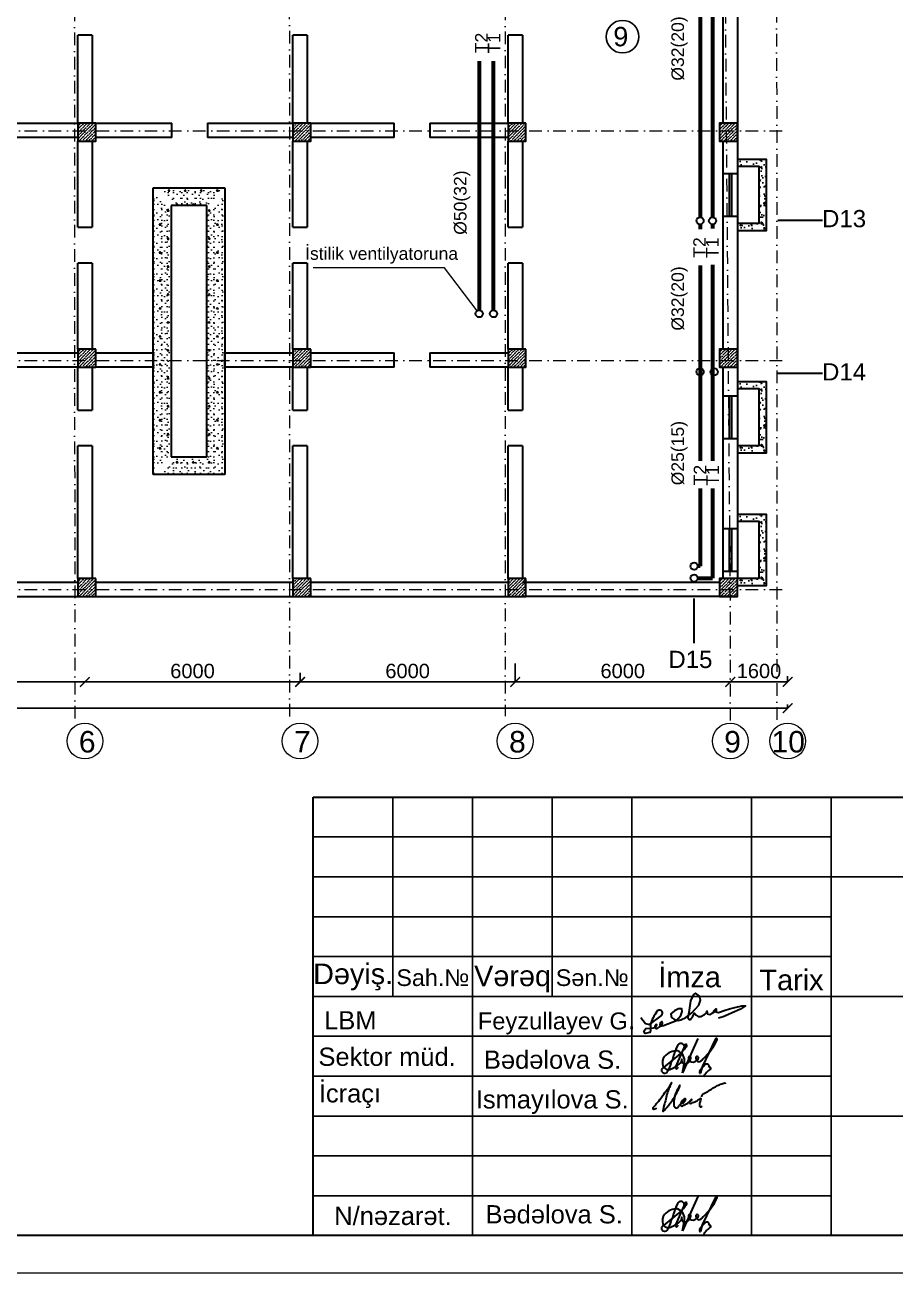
# Model space of a CAD drawing. Header units: millimetres. Extents: x 895788 to 1136524, y -21936 to 400945.
# Drawn here: x 949582 to 973851, y 56068 to 90870 of the extents above; entities that cross this region are included whole.
import ezdxf

# ---------------------------------------------------------------- set-up
doc = ezdxf.new("R2010")
doc.units = ezdxf.units.MM
doc.linetypes.add('Невидимая', pattern=[391.222223, 282.222223, -109])
doc.linetypes.add('Штрихпунктирная', pattern=[670.277762, 352.777767, -176.388884, 0, -141.111112])
for name, color, linetype, lineweight in [('0_Ном._пера__21', 7, 'Continuous', 30), ('Layer2_Ном._пера__1_Pen_No__21', 7, 'Continuous', 30), ('невидимка_Ном._пера__41', 7, 'Continuous', 25), ('оси_Ном._пера__1', 7, 'Continuous', 15), ('перегородка_Ном._пера__1_Ном._пера__7', 7, 'Continuous', 60), ('перегородка_Ном._пера__7', 7, 'Continuous', 60), ('перегородка_Ном._пера__7_Ном._пера__7', 7, 'Continuous', 60)]:
    doc.layers.add(name, color=color, linetype=linetype, lineweight=lineweight)
doc.layers.add('Конструктив - Ограждающий', color=7, linetype='Continuous')
doc.styles.get("Standard").update_dxf_attribs({"font": 'arial.ttf', "height": 400})
doc.styles.add('Times New  Roman', font='times.ttf')
doc.styles.add('СГЕНЕРИР_СТИЛЬ_1', font='arial.ttf')
doc.styles.add('СГЕНЕРИР_СТИЛЬ_2', font='')
doc.styles.get('СГЕНЕРИР_СТИЛЬ_2').set_extended_font_data('Arial Unicode MS Кириллический')
doc.dimstyles.new('razmeri a-g', dxfattribs={"dimtxt": 400, "dimasz": 270, "dimexe": 1.25, "dimexo": 0.625, "dimgap": 100, "dimtad": 1, "dimdec": 0, "dimtxsty": 'Standard', "dimblk": 'ARCHTICK', "dimcen": 2.5, "dimadec": 0, "dimazin": 0, "dimtfac": 1, "dimtdec": 0, "dimtmove": 0, "dimatfit": 3, "dimfxl": 1, "dimarcsym": 0})
pattern_1 = [(0, (1609453.1, 1463697.9), (0, 779.42286), [48.75, -401.25]), (0, (1609678.1, 1464087.6), (0, 779.42286), [48.75, -401.25]), (60, (1609453.1, 1463697.9), (-675, 389.71143), [48.75, -401.25]), (60, (1609903.1, 1463697.9), (-675, 389.71143), [48.75, -401.25]), (120, (1609501.86, 1463697.9), (675, 389.71143), [48.75, -401.25]), (120, (1609951.86, 1463697.9), (675, 389.71143), [48.75, -401.25]), (0, (1609453.1, 1463772.86), (0, 150), [0, -150, 0, -225]), (45, (1609528.1, 1463772.86), (-106.066017, 106.066017), [0, -112.5, 0, -187.5])]

# ---------------------------------------------------------------- blocks, each defined once
blk = doc.blocks.new('_ArchTick')
at = {"color": 0, "linetype": 'ByBlock', "const_width": 0.15}
blk.add_lwpolyline([(-0.5, -0.5), (0.5, 0.5)], dxfattribs=at)
blk = doc.blocks.new('*D60')
at = {"color": 0, "lineweight": -2, "transparency": 16777216}
for p, q in [((925656, 71924), (925656, 71814)), ((970856, 71816), (925656, 71816)), ((970856, 71924), (970856, 71814))]:
    blk.add_line(p, q, dxfattribs=at)
at = {"layer": 'Defpoints', "color": 0, "transparency": 16777216}
for p in [(925656, 71925), (925656, 71816), (970856, 71925)]:
    blk.add_point(p, dxfattribs=at)
at = {"color": 0, "lineweight": -2, "transparency": 16777216, "xscale": 270, "yscale": 270, "zscale": 270, "rotation": 180}
blk.add_blockref('_ArchTick', (925656, 71816), dxfattribs=at)
at = {"color": 0, "lineweight": -2, "transparency": 16777216, "xscale": 270, "yscale": 270, "zscale": 270}
blk.add_blockref('_ArchTick', (970856, 71816), dxfattribs=at)
at = {"color": 0, "transparency": 16777216, "insert": (948256, 72120), "char_height": 400, "attachment_point": 5}
blk.add_mtext('45200', dxfattribs=at)
blk = doc.blocks.new('*D65')
at = {"color": 0, "lineweight": -2, "transparency": 16777216}
for p, q in [((945256, 72549), (945256, 72550)), ((945256, 72549), (951256, 72549)), ((951256, 72549), (951256, 72550))]:
    blk.add_line(p, q, dxfattribs=at)
at = {"layer": 'Defpoints', "color": 0, "transparency": 16777216}
for p in [(945256, 72549), (951256, 72549), (951256, 72549)]:
    blk.add_point(p, dxfattribs=at)
at = {"color": 0, "lineweight": -2, "transparency": 16777216, "xscale": 270, "yscale": 270, "zscale": 270, "rotation": 180}
blk.add_blockref('_ArchTick', (945256, 72549), dxfattribs=at)
at = {"color": 0, "lineweight": -2, "transparency": 16777216, "xscale": 270, "yscale": 270, "zscale": 270}
blk.add_blockref('_ArchTick', (951256, 72549), dxfattribs=at)
at = {"color": 0, "transparency": 16777216, "insert": (948256, 72853), "char_height": 400, "attachment_point": 5}
blk.add_mtext('6000', dxfattribs=at)
blk = doc.blocks.new('*D66')
at = {"color": 0, "lineweight": -2, "transparency": 16777216}
for p, q in [((951256, 72549), (951256, 72550)), ((951256, 72549), (957256, 72549)), ((957256, 72549), (957256, 72550))]:
    blk.add_line(p, q, dxfattribs=at)
at = {"layer": 'Defpoints', "color": 0, "transparency": 16777216}
for p in [(951256, 72549), (957256, 72549), (957256, 72549)]:
    blk.add_point(p, dxfattribs=at)
at = {"color": 0, "lineweight": -2, "transparency": 16777216, "xscale": 270, "yscale": 270, "zscale": 270, "rotation": 180}
blk.add_blockref('_ArchTick', (951256, 72549), dxfattribs=at)
at = {"color": 0, "lineweight": -2, "transparency": 16777216, "xscale": 270, "yscale": 270, "zscale": 270}
blk.add_blockref('_ArchTick', (957256, 72549), dxfattribs=at)
at = {"color": 0, "transparency": 16777216, "insert": (954256, 72853), "char_height": 400, "attachment_point": 5}
blk.add_mtext('6000', dxfattribs=at)
blk = doc.blocks.new('*D67')
at = {"color": 0, "lineweight": -2, "transparency": 16777216}
for p, q in [((957256, 72806), (957256, 72549)), ((963256, 73063), (963256, 72549)), ((957256, 72550), (963256, 72550))]:
    blk.add_line(p, q, dxfattribs=at)
at = {"layer": 'Defpoints', "color": 0, "transparency": 16777216}
for p in [(957256, 72806), (963256, 73064), (963256, 72550)]:
    blk.add_point(p, dxfattribs=at)
at = {"color": 0, "lineweight": -2, "transparency": 16777216, "xscale": 270, "yscale": 270, "zscale": 270, "rotation": 180}
blk.add_blockref('_ArchTick', (957256, 72550), dxfattribs=at)
at = {"color": 0, "lineweight": -2, "transparency": 16777216, "xscale": 270, "yscale": 270, "zscale": 270}
blk.add_blockref('_ArchTick', (963256, 72550), dxfattribs=at)
at = {"color": 0, "transparency": 16777216, "insert": (960256, 72854), "char_height": 400, "attachment_point": 5}
blk.add_mtext('6000', dxfattribs=at)
blk = doc.blocks.new('*D68')
at = {"color": 0, "lineweight": -2, "transparency": 16777216}
for p, q in [((963256, 72551), (963256, 72551)), ((963256, 72550), (969256, 72550)), ((969256, 72551), (969256, 72551))]:
    blk.add_line(p, q, dxfattribs=at)
at = {"layer": 'Defpoints', "color": 0, "transparency": 16777216}
for p in [(963256, 72550), (969256, 72550), (969256, 72550)]:
    blk.add_point(p, dxfattribs=at)
at = {"color": 0, "lineweight": -2, "transparency": 16777216, "xscale": 270, "yscale": 270, "zscale": 270, "rotation": 180}
blk.add_blockref('_ArchTick', (963256, 72550), dxfattribs=at)
at = {"color": 0, "lineweight": -2, "transparency": 16777216, "xscale": 270, "yscale": 270, "zscale": 270}
blk.add_blockref('_ArchTick', (969256, 72550), dxfattribs=at)
at = {"color": 0, "transparency": 16777216, "insert": (966256, 72854), "char_height": 400, "attachment_point": 5}
blk.add_mtext('6000', dxfattribs=at)
blk = doc.blocks.new('*D69')
at = {"color": 0, "lineweight": -2, "transparency": 16777216}
for p, q in [((969256, 72551), (969256, 72551)), ((969256, 72550), (970856, 72550)), ((970856, 72709), (970856, 72549))]:
    blk.add_line(p, q, dxfattribs=at)
at = {"layer": 'Defpoints', "color": 0, "transparency": 16777216}
for p in [(969256, 72550), (970856, 72710), (970856, 72550)]:
    blk.add_point(p, dxfattribs=at)
at = {"color": 0, "lineweight": -2, "transparency": 16777216, "xscale": 270, "yscale": 270, "zscale": 270, "rotation": 180}
blk.add_blockref('_ArchTick', (969256, 72550), dxfattribs=at)
at = {"color": 0, "lineweight": -2, "transparency": 16777216, "xscale": 270, "yscale": 270, "zscale": 270}
blk.add_blockref('_ArchTick', (970856, 72550), dxfattribs=at)
at = {"color": 0, "transparency": 16777216, "insert": (970056, 72854), "char_height": 400, "attachment_point": 5}
blk.add_mtext('1600', dxfattribs=at)
blk = doc.blocks.new('q')
at = {"color": 5, "lineweight": 30}
for p, q in [((2398163, -1470618), (2397818, -1471398)), ((2398568, -1470628), (2398265, -1471257)), ((2397870, -1470775), (2397660, -1471262)), ((2397351, -1471305), (2397730, -1470992)), ((2397554, -1471187), (2397502, -1471315)), ((2397818, -1471398), (2397862, -1471161)), ((2397681, -1471312), (2397724, -1471267)), ((2398265, -1471257), (2398225, -1471415))]:
    blk.add_line(p, q, dxfattribs=at)
for centre, major_axis, ratio, start_param, end_param in [((2398587, -1470635), (0.2, 19.1), 0.999998, 3.978899, 7.527496), ((2397681, -1471249), (-5, 353), 0.999998, -0.083286, 0.861459), ((2398555, -1471237), (54, 966), 0.999998, 1.141351, 1.370281), ((2397779, -1470816), (-0.1, 85.3), 0.999998, -1.457848, 1.201584), ((2397613, -1471130), (3, 251), 0.999998, 4.601269, 5.920157), ((2397017, -1470152), (-94, 1097), 0.999998, 3.759686, 3.982125), ((2397898, -1470783), (0.9, 29.1), 0.999998, -0.550121, 1.329203), ((2397866, -1470775), (-0.7, 50.2), 0.999998, 3.810231, 5.023948), ((2397446, -1470115), (-24, 1272), 0.999998, 3.847144, 4.261592), ((2397600, -1471174), (-2, 243), 0.999998, 0.890526, 1.841508), ((2396875, -1470852), (3, 757), 0.999998, 4.257909, 4.5312), ((2397370, -1470801), (4, 541), 0.999998, 3.498001, 3.953952), ((2397554, -1470974), (-34, 285), 0.999998, 3.819341, 4.143746), ((2397802, -1471100), (-7.55, 7.95), 0.999967, 3.961598, 7.086009), ((2397941, -1471088), (8, 150), 0.999998, 1.702221, 2.352386), ((2397867, -1471054), (-1, 139), 0.999998, 2.852467, 4.617357), ((2397978, -1471058), (-3.5, 29.1), 0.999998, 4.302361, 7.89513), ((2398056, -1471055), (6, 107), 0.999998, 1.699245, 2.695085), ((2398038, -1470996), (3, 157), 0.999998, 2.938921, 4.280467), ((2398149, -1471056), (-2.9, 31.6), 0.999998, 4.360655, 7.971835), ((2398249, -1471034), (0, 134), 0.999998, 1.778185, 2.534529), ((2398160, -1471000), (-6, 145), 0.999998, 3.186951, 4.182019), ((2398368, -1471248), (-0.9, 51.2), 0.999998, 4.12559, 7.030755), ((2397389, -1471339), (0.1, 51), 0.999998, 0.840791, 2.297147), ((2397413, -1471331), (-0.3, 74.6), 0.999998, 2.152371, 3.651563), ((2397495, -1471181), (0, 142), 0.999998, 2.005347, 3.576171), ((2397180, -1471167), (31, 353), 0.999998, 4.09483, 4.36883), ((2397696, -1471276), (-1.8, 38.4), 0.999998, 1.129032, 2.700136), ((2398236, -1471382), (0.1, 34.9), 0.999998, 1.063449, 2.846584), ((2398953, -1471852), (67, 890), 0.999998, 0.844875, 1.069119), ((2398763, -1471767), (11, 550), 0.999998, 0.611923, 1.050831), ((2398431, -1471296), (-0.1, 29.1), 0.999999, 4.199557, 7.036903)]:
    blk.add_ellipse(centre, major_axis=major_axis, ratio=ratio, start_param=start_param, end_param=end_param, dxfattribs=at)

msp = doc.modelspace()

# ---------------------------------------------------------------- hatches: boundary and pattern name
at = {"lineweight": 9}
h = msp.add_hatch(dxfattribs=at)
h.set_pattern_fill('ANSI36', color=256, scale=500)
h.set_pattern_definition([(45, (-689912.153, 2370545.38), (33.1456304, 121.533978), [156.25, -31.25, 0, -31.25])])
h.paths.add_polyline_path([(951055.855, 88131.717), (951055.855, 87631.717), (951555.855, 87631.717), (951555.855, 88131.717)])
h = msp.add_hatch(dxfattribs=at)
h.set_pattern_fill('ANSI36', color=256, scale=500)
h.set_pattern_definition([(45, (-695912.153, 2370545.38), (33.1456304, 121.533978), [156.25, -31.25, 0, -31.25])])
h.paths.add_polyline_path([(957055.855, 88131.717), (957055.855, 87631.717), (957555.855, 87631.717), (957555.855, 88131.717)])
h = msp.add_hatch(dxfattribs=at)
h.set_pattern_fill('ANSI36', color=256, scale=500)
h.set_pattern_definition([(45, (-701912.35, 2370545.38), (33.1456304, 121.533978), [156.25, -31.25, 0, -31.25])])
h.paths.add_polyline_path([(963056.05, 88131.717), (963056.05, 87631.717), (963556.05, 87631.717), (963556.05, 88131.717)])
h = msp.add_hatch(dxfattribs=at)
h.set_pattern_fill('ANSI36', color=256, scale=500)
h.set_pattern_definition([(45, (-707812.524, 2370545.38), (33.1456304, 121.533978), [156.25, -31.25, 0, -31.25])])
h.paths.add_polyline_path([(968956.226, 88131.717), (968956.226, 87631.717), (969456.226, 87631.717), (969456.226, 88131.717)])
h = msp.add_hatch()
h.set_pattern_fill('AR-CONC', color=256, scale=2, angle=-90)
h.set_pattern_definition([(320, (843768.34, 151084.96), (-31.8782, -364.36934), [38.1, -419.1]), (265, (843768.34, 151084.96), (382.1137, 70.4868), [30.48, -335.2812]), (10.45144, (843765.68, 151054.6), (350.2355, -293.8825), [32.38, -356.1805]), (316.1842, (843869.94, 151084.96), (-84.0847, -542.1581), [57.15, -628.65]), (6.63556, (843862.93, 151039.8), (494.8522, -474.8083), [48.57, -534.2712]), (261.18415, (843869.94, 151084.96), (494.8522, -474.8083), [45.72, -502.9195]), (291, (843844.54, 151034.16), (-204.5304, -303.2288), [38.1, -419.1]), (236, (843844.54, 151034.16), (368.3759, -123.6041), [30.48, -335.28]), (341.45144, (843827.5, 151008.9), (163.8455, -426.8328), [32.38, -356.1799]), (307.5, (843768.34, 151084.96), (169.11008, -6.17721), [0, -331.216, 0, -340.36, 0, -336.55]), (277.5, (843768.34, 151084.96), (200.36115, -133.63933), [0, -194.056, 0, -323.596, 0, -128.27]), (237.5, (843768.34, 151198.24), (-11.45749, -271.18119), [0, -127, 0, -396.24, 0, -525.78]), (227.5, (843768.34, 151249.04), (50.853, -296.25836), [0, -165.1, 0, -263.144, 0, -373.38])])
h.paths.add_polyline_path([(970256.226, 85131.717), (970256.226, 87131.717), (969456.226, 87131.717), (969456.226, 86931.717), (970056.226, 86931.717), (970056.226, 85331.717), (969456.226, 85331.717), (969456.226, 85131.717)])
h = msp.add_hatch(dxfattribs=at)
h.set_pattern_fill('ANSI36', color=256, scale=500)
h.set_pattern_definition([(45, (-689912.153, 2364245.38), (33.1456304, 121.533978), [156.25, -31.25, 0, -31.25])])
h.paths.add_polyline_path([(951055.855, 81831.717), (951055.855, 81331.717), (951555.855, 81331.717), (951555.855, 81831.717)])
h = msp.add_hatch(dxfattribs=at)
h.set_pattern_fill('ANSI36', color=256, scale=500)
h.set_pattern_definition([(45, (-695912.153, 2364245.38), (33.1456304, 121.533978), [156.25, -31.25, 0, -31.25])])
h.paths.add_polyline_path([(957055.855, 81831.717), (957055.855, 81331.717), (957555.855, 81331.717), (957555.855, 81831.717)])
h = msp.add_hatch(dxfattribs=at)
h.set_pattern_fill('ANSI36', color=256, scale=500)
h.set_pattern_definition([(45, (-701912.35, 2364245.38), (33.1456304, 121.533978), [156.25, -31.25, 0, -31.25])])
h.paths.add_polyline_path([(963056.05, 81831.717), (963056.05, 81331.717), (963556.05, 81331.717), (963556.05, 81831.717)])
h = msp.add_hatch(dxfattribs=at)
h.set_pattern_fill('ANSI36', color=256, scale=500)
h.set_pattern_definition([(45, (-707812.524, 2364245.38), (33.1456304, 121.533978), [156.25, -31.25, 0, -31.25])])
h.paths.add_polyline_path([(968956.226, 81831.717), (968956.226, 81331.717), (969456.226, 81331.717), (969456.226, 81831.717)])
h = msp.add_hatch()
h.set_pattern_fill('AR-CONC', color=256, scale=2, angle=-90)
h.set_pattern_definition([(320, (843768.34, 144885.25), (-31.8782, -364.36934), [38.1, -419.1]), (265, (843768.34, 144885.25), (382.1137, 70.4868), [30.48, -335.2812]), (10.45144, (843765.68, 144854.9), (350.2355, -293.8825), [32.38, -356.1805]), (316.1842, (843869.94, 144885.25), (-84.0847, -542.1581), [57.15, -628.65]), (6.63556, (843862.93, 144840.07), (494.8522, -474.8083), [48.57, -534.2712]), (261.18415, (843869.94, 144885.25), (494.8522, -474.8083), [45.72, -502.9195]), (291, (843844.54, 144834.45), (-204.5304, -303.2288), [38.1, -419.1]), (236, (843844.54, 144834.45), (368.3759, -123.6041), [30.48, -335.28]), (341.45144, (843827.5, 144809.18), (163.8455, -426.8328), [32.38, -356.1799]), (307.5, (843768.34, 144885.25), (169.11008, -6.17721), [0, -331.216, 0, -340.36, 0, -336.55]), (277.5, (843768.34, 144885.25), (200.36115, -133.63933), [0, -194.056, 0, -323.596, 0, -128.27]), (237.5, (843768.34, 144998.53), (-11.45749, -271.18119), [0, -127, 0, -396.24, 0, -525.78]), (227.5, (843768.34, 145049.33), (50.853, -296.25836), [0, -165.1, 0, -263.144, 0, -373.38])])
h.paths.add_polyline_path([(970256.226, 78932.007), (970256.226, 80932.007), (969456.226, 80932.007), (969456.226, 80732.007), (970056.226, 80732.007), (970056.226, 79132.007), (969456.226, 79132.007), (969456.226, 78932.007)])
h = msp.add_hatch()
h.set_pattern_fill('AR-CONC', color=256, scale=2, angle=-90)
h.set_pattern_definition([(320, (843768.34, 141184.96), (-31.8782, -364.36934), [38.1, -419.1]), (265, (843768.34, 141184.96), (382.1137, 70.4868), [30.48, -335.2812]), (10.45144, (843765.68, 141154.6), (350.2355, -293.8825), [32.38, -356.1805]), (316.1842, (843869.94, 141184.96), (-84.0847, -542.1581), [57.15, -628.65]), (6.63556, (843862.93, 141139.8), (494.8522, -474.8083), [48.57, -534.2712]), (261.18415, (843869.94, 141184.96), (494.8522, -474.8083), [45.72, -502.9195]), (291, (843844.54, 141134.16), (-204.5304, -303.2288), [38.1, -419.1]), (236, (843844.54, 141134.16), (368.3759, -123.6041), [30.48, -335.28]), (341.45144, (843827.5, 141108.9), (163.8455, -426.8328), [32.38, -356.1799]), (307.5, (843768.34, 141184.96), (169.11008, -6.17721), [0, -331.216, 0, -340.36, 0, -336.55]), (277.5, (843768.34, 141184.96), (200.36115, -133.63933), [0, -194.056, 0, -323.596, 0, -128.27]), (237.5, (843768.34, 141298.24), (-11.45749, -271.18119), [0, -127, 0, -396.24, 0, -525.78]), (227.5, (843768.34, 141349.04), (50.853, -296.25836), [0, -165.1, 0, -263.144, 0, -373.38])])
h.paths.add_polyline_path([(970256.226, 75231.717), (970256.226, 77231.717), (969456.226, 77231.717), (969456.226, 77031.717), (970056.226, 77031.717), (970056.226, 75431.717), (969456.226, 75431.717), (969456.226, 75231.717)])
h = msp.add_hatch(dxfattribs=at)
h.set_pattern_fill('ANSI36', color=256, scale=500)
h.set_pattern_definition([(45, (-689912.153, 2357845.38), (33.1456304, 121.533978), [156.25, -31.25, 0, -31.25])])
h.paths.add_polyline_path([(951055.855, 75431.717), (951055.855, 74931.717), (951555.855, 74931.717), (951555.855, 75431.717)])
h = msp.add_hatch(dxfattribs=at)
h.set_pattern_fill('ANSI36', color=256, scale=500)
h.set_pattern_definition([(45, (-695912.153, 2357845.38), (33.1456304, 121.533978), [156.25, -31.25, 0, -31.25])])
h.paths.add_polyline_path([(957055.855, 75431.717), (957055.855, 74931.717), (957555.855, 74931.717), (957555.855, 75431.717)])
h = msp.add_hatch(dxfattribs=at)
h.set_pattern_fill('ANSI36', color=256, scale=500)
h.set_pattern_definition([(45, (-701712.35, 2357845.38), (33.1456304, 121.533978), [156.25, -31.25, 0, -31.25])])
h.paths.add_polyline_path([(963056.05, 75431.717), (963056.05, 74931.717), (963556.05, 74931.717), (963556.05, 75431.717)])
h = msp.add_hatch(dxfattribs=at)
h.set_pattern_fill('ANSI36', color=256, scale=500)
h.set_pattern_definition([(45, (-707812.72, 2357845.38), (33.1456304, 121.533978), [156.25, -31.25, 0, -31.25])])
h.paths.add_polyline_path([(968956.421, 75431.717), (968956.421, 74931.717), (969456.421, 74931.717), (969456.421, 75431.717)])
at = {"layer": 'Конструктив - Ограждающий', "linetype": 'Continuous', "lineweight": 0, "true_color": 0x000000}
h = msp.add_hatch(dxfattribs=at)
h.set_pattern_fill('LIGHTWEIGHT_CONCRETE', color=18, style=0, pattern_type=2)
h.set_pattern_definition([(0, (1609453.1, 1463869.3), (0, 779.42286), [48.75, -401.25]), (0, (1609678.1, 1464259.05), (0, 779.42286), [48.75, -401.25]), (60, (1609453.1, 1463869.3), (-675, 389.71143), [48.75, -401.25]), (60, (1609903.1, 1463869.3), (-675, 389.71143), [48.75, -401.25]), (120, (1609501.86, 1463869.3), (675, 389.71143), [48.75, -401.25]), (120, (1609951.86, 1463869.3), (675, 389.71143), [48.75, -401.25]), (0, (1609453.1, 1463944.34), (0, 150), [0, -150, 0, -225]), (45, (1609528.1, 1463944.34), (-106.066017, 106.066017), [0, -112.5, 0, -187.5])])
h.paths.add_polyline_path([(953356.189, 86331.722), (955156.189, 86331.722), (954656.189, 85831.722), (953856.189, 85831.722)])
h = msp.add_hatch(dxfattribs=at)
h.set_pattern_fill('LIGHTWEIGHT_CONCRETE', color=18, style=0, pattern_type=2)
h.set_pattern_definition([(0, (1609653.1, 1463697.9), (0, 779.42286), [48.75, -401.25]), (0, (1609878.1, 1464087.6), (0, 779.42286), [48.75, -401.25]), (60, (1609653.1, 1463697.9), (-675, 389.71143), [48.75, -401.25]), (60, (1610103.1, 1463697.9), (-675, 389.71143), [48.75, -401.25]), (120, (1609701.86, 1463697.9), (675, 389.71143), [48.75, -401.25]), (120, (1610151.86, 1463697.9), (675, 389.71143), [48.75, -401.25]), (0, (1609653.1, 1463772.86), (0, 150), [0, -150, 0, -225]), (45, (1609728.1, 1463772.86), (-106.066017, 106.066017), [0, -112.5, 0, -187.5])])
h.paths.add_polyline_path([(953156.189, 78331.722), (953156.189, 86160.25), (953656.189, 85660.25), (953656.189, 78831.722)])
h = msp.add_hatch(dxfattribs=at)
h.set_pattern_fill('LIGHTWEIGHT_CONCRETE', color=18, style=0, pattern_type=2)
h.set_pattern_definition(pattern_1)
h.paths.add_polyline_path([(955156.189, 86160.25), (955156.189, 78331.722), (954656.189, 78831.722), (954656.189, 85660.25)])
h = msp.add_hatch(dxfattribs=at)
h.set_pattern_fill('LIGHTWEIGHT_CONCRETE', color=18, style=0, pattern_type=2)
h.set_pattern_definition(pattern_1)
h.paths.add_polyline_path([(955156.189, 78331.722), (953356.189, 78331.722), (953856.189, 78831.722), (954656.189, 78831.722)])

# ---------------------------------------------------------------- linework, layer by layer
at = {"color": 5, "linetype": 'ByBlock', "lineweight": 60, "ltscale": 1.1}
for p, q in [((968413.201, 93531.088), (968412.982, 85509.672)), ((962254.78, 89856.863), (962254.78, 82917.743)), ((968412.976, 85309.672), (968412.973, 85171.071)), ((968412.945, 84164.439), (968412.796, 78714.81)), ((968412.775, 77942.13), (968412.716, 75778.559)), ((968412.716, 75778.559), (968345.883, 75778.559))]:
    msp.add_line(p, q, dxfattribs=at)
at = {"color": 1, "linetype": 'ByBlock', "lineweight": 60, "ltscale": 1.1}
for p, q in [((968761.498, 93531.086), (968761.278, 85509.668)), ((962654.78, 82917.743), (962654.78, 89856.863)), ((968761.273, 85309.668), (968761.27, 85194.124)), ((968761.242, 84179.809), (968761.093, 78714.81)), ((968761.071, 77942.13), (968761.003, 75445.562)), ((968344.623, 75445.562), (968761.003, 75445.562))]:
    msp.add_line(p, q, dxfattribs=at)
at = {"lineweight": 30}
for p, q in [((970580.159, 85430.175), (971824.815, 85430.175)), ((970580.159, 81157.925), (971824.815, 81157.925)), ((968234.958, 74880.704), (968234.958, 73636.047))]:
    msp.add_line(p, q, dxfattribs=at)
at = {"lineweight": 0}
for p, q in [((961285.166, 84099.273), (957616.8, 84099.273)), ((962198.436, 82901.867), (961285.166, 84099.273))]:
    msp.add_line(p, q, dxfattribs=at)
at = {"lineweight": 30}
for points in [[(914982.475, 116969.071), (997365.803, 116969.071), (997365.803, 57110.805), (914982.475, 57110.805)], [(957621.289, 69338.287), (997365.803, 69338.287), (997365.803, 57110.805), (957621.289, 57110.805)]]:
    msp.add_lwpolyline(points, close=True, dxfattribs=at)
at = {"color": 0, "lineweight": 30, "flags": 128}
for points in [[(969456.226, 98731.886), (969456.226, 86731.717)], [(969056.226, 88131.717), (969056.226, 94031.717)], [(951455.936, 90581.717), (951455.855, 88131.717), (951055.855, 88131.717), (951055.936, 90581.717)], [(951455.936, 90581.717), (951055.936, 90581.717)], [(957455.936, 90581.717), (957455.855, 88131.717), (957055.855, 88131.717), (957055.936, 90581.717)], [(957455.936, 90581.717), (957055.936, 90581.717)], [(963056.05, 88131.717), (963056.05, 90581.717)], [(963456.05, 90581.717), (963056.05, 90581.717)], [(963456.05, 90581.717), (963456.05, 88131.717)], [(948757.245, 88131.717), (951055.855, 88131.717), (951055.855, 87731.717), (948757.245, 87731.717)], [(953677.891, 87731.717), (951555.855, 87731.717), (951555.855, 88131.717), (953677.891, 88131.717)], [(953677.891, 87731.717), (953677.891, 88131.717)], [(954677.891, 88131.717), (957055.855, 88131.717), (957055.855, 87731.717), (954677.891, 87731.717)], [(954677.891, 88131.717), (954677.891, 87731.717)], [(959876.86, 87731.717), (957555.855, 87731.717), (957555.855, 88131.717), (959876.86, 88131.717)], [(959876.86, 87731.717), (959876.86, 88131.717)], [(960876.86, 88131.717), (963056.05, 88131.717), (963056.05, 87731.717), (960876.86, 87731.717)], [(960876.86, 88131.717), (960876.86, 87731.717)], [(951055.969, 85231.717), (951056.05, 87631.717), (951456.05, 87631.717), (951455.969, 85231.717)], [(957055.969, 85231.717), (957056.05, 87631.717), (957456.05, 87631.717), (957455.969, 85231.717)], [(963056.05, 85231.717), (963056.05, 87631.717)], [(963456.05, 87631.717), (963456.05, 85231.717)], [(969056.226, 81831.717), (969056.226, 87631.717)], [(953156.189, 78331.722), (953156.189, 86331.722)], [(953156.189, 86331.722), (955156.189, 86331.722)], [(955156.189, 86331.722), (955156.189, 78331.722)], [(953656.189, 85831.722), (953656.189, 78831.722)], [(954656.189, 85831.722), (953656.189, 85831.722)], [(954656.189, 78831.722), (954656.189, 85831.722)], [(969456.226, 85531.717), (969456.421, 75431.717)], [(951055.969, 85231.717), (951455.969, 85231.717)], [(957055.969, 85231.717), (957455.969, 85231.717)], [(963056.05, 85231.717), (963456.05, 85231.717)], [(951455.936, 84231.717), (951455.855, 81831.717), (951055.855, 81831.717), (951055.936, 84231.717)], [(951455.936, 84231.717), (951055.936, 84231.717)], [(957455.936, 84231.717), (957455.855, 81831.717), (957055.855, 81831.717), (957055.936, 84231.717)], [(957455.936, 84231.717), (957055.936, 84231.717)], [(963056.05, 81831.717), (963056.05, 84231.717)], [(963456.05, 84231.717), (963056.05, 84231.717)], [(963456.05, 84231.717), (963456.05, 81831.717)], [(949154.665, 81731.717), (951055.855, 81731.717), (951055.855, 81331.717), (949154.665, 81331.717)], [(959876.86, 81331.717), (957555.855, 81331.717), (957555.855, 81731.717), (959876.86, 81731.717)], [(959876.86, 81331.717), (959876.86, 81731.717)], [(960876.86, 81731.717), (963056.05, 81731.717), (963056.05, 81331.717), (960876.86, 81331.717)], [(960876.86, 81731.717), (960876.86, 81331.717)], [(951056.01, 80131.717), (951056.05, 81331.717), (951456.05, 81331.717), (951456.01, 80131.717)], [(957056.01, 80131.717), (957056.05, 81331.717), (957456.05, 81331.717), (957456.01, 80131.717)], [(963056.05, 80131.717), (963056.05, 81331.717)], [(963456.05, 81331.717), (963456.05, 80131.717)], [(969056.226, 75431.717), (969056.226, 81331.717)], [(951056.01, 80131.717), (951456.01, 80131.717)], [(957056.01, 80131.717), (957456.01, 80131.717)], [(963056.05, 80131.717), (963456.05, 80131.717)], [(951455.977, 79131.717), (951455.855, 75431.717), (951055.855, 75431.717), (951055.977, 79131.717)], [(951455.977, 79131.717), (951055.977, 79131.717)], [(957455.977, 79131.717), (957455.855, 75431.717), (957055.855, 75431.717), (957055.977, 79131.717)], [(957455.977, 79131.717), (957055.977, 79131.717)], [(963056.05, 75431.717), (963056.05, 79131.717)], [(963456.05, 79131.717), (963056.05, 79131.717)], [(963456.05, 79131.717), (963456.05, 75431.717)], [(953656.189, 78831.722), (954656.189, 78831.722)], [(955156.189, 78331.722), (953156.189, 78331.722)], [(945554.095, 75331.717), (951055.855, 75331.717)], [(951555.855, 75331.717), (957055.855, 75331.717)], [(957555.855, 75331.717), (963056.05, 75331.717)], [(963456.05, 75331.717), (968956.226, 75331.717)], [(939456.245, 74931.717), (963056.05, 74931.717)], [(969456.421, 74931.717), (963456.05, 74931.717)]]:
    msp.add_lwpolyline(points, dxfattribs=at)
at = {"color": 3, "lineweight": 30}
for points in [[(951555.855, 88131.717), (951055.855, 88131.717), (951055.855, 87631.717), (951555.855, 87631.717)], [(957555.855, 88131.717), (957055.855, 88131.717), (957055.855, 87631.717), (957555.855, 87631.717)], [(963556.05, 88131.717), (963056.05, 88131.717), (963056.05, 87631.717), (963556.05, 87631.717)], [(969456.226, 88131.717), (968956.226, 88131.717), (968956.226, 87631.717), (969456.226, 87631.717)], [(951555.855, 81831.717), (951055.855, 81831.717), (951055.855, 81331.717), (951555.855, 81331.717)], [(957555.855, 81831.717), (957055.855, 81831.717), (957055.855, 81331.717), (957555.855, 81331.717)], [(963556.05, 81831.717), (963056.05, 81831.717), (963056.05, 81331.717), (963556.05, 81331.717)], [(969456.226, 81831.717), (968956.226, 81831.717), (968956.226, 81331.717), (969456.226, 81331.717)], [(951555.855, 75431.717), (951055.855, 75431.717), (951055.855, 74931.717), (951555.855, 74931.717)], [(957555.855, 75431.717), (957055.855, 75431.717), (957055.855, 74931.717), (957555.855, 74931.717)], [(963556.05, 75431.717), (963056.05, 75431.717), (963056.05, 74931.717), (963556.05, 74931.717)], [(969456.421, 75431.717), (968956.421, 75431.717), (968956.421, 74931.717), (969456.421, 74931.717)]]:
    msp.add_lwpolyline(points, close=True, dxfattribs=at)
at = {"color": 0, "lineweight": 30}
for points in [[(969456.226, 87131.717), (970256.226, 87131.717), (970256.226, 85131.717), (969456.226, 85131.717)], [(969456.226, 86931.717), (970056.226, 86931.717), (970056.226, 85331.717), (969456.226, 85331.717)], [(969456.226, 80932.007), (970256.226, 80932.007), (970256.226, 78932.007), (969456.226, 78932.007)], [(969456.226, 80732.007), (970056.226, 80732.007), (970056.226, 79132.007), (969456.226, 79132.007)], [(969456.226, 77231.717), (970256.226, 77231.717), (970256.226, 75231.717), (969456.226, 75231.717)], [(969456.226, 77031.717), (970056.226, 77031.717), (970056.226, 75431.717), (969456.226, 75431.717)]]:
    msp.add_lwpolyline(points, dxfattribs=at)
for points in [[(969456.226, 86731.717), (969456.226, 85531.717), (969056.226, 85531.717), (969056.226, 86731.717)], [(969456.226, 80532.007), (969456.226, 79332.007), (969056.226, 79332.007), (969056.226, 80532.007)], [(969456.226, 76831.717), (969456.226, 75631.717), (969056.226, 75631.717), (969056.226, 76831.717)]]:
    msp.add_lwpolyline(points, close=True, dxfattribs=at)
at = {"color": 146, "lineweight": 30, "true_color": 0x105689}
for points in [[(969287.364, 85531.717), (969237.364, 85531.717), (969237.364, 86731.717), (969287.364, 86731.717)], [(969287.364, 79332.007), (969237.364, 79332.007), (969237.364, 80532.007), (969287.364, 80532.007)], [(969287.364, 75631.717), (969237.364, 75631.717), (969237.364, 76831.717), (969287.364, 76831.717)]]:
    msp.add_lwpolyline(points, close=True, dxfattribs=at)
at = {"color": 0, "lineweight": 30, "flags": 128}
for points in [[(953156.189, 81331.717), (951555.855, 81331.717), (951555.855, 81731.717), (953156.189, 81731.717)], [(957055.855, 81331.717), (955156.189, 81331.717), (955156.189, 81731.717), (957055.855, 81731.717)]]:
    msp.add_lwpolyline(points, close=True, dxfattribs=at)
for points in [[(959844.468, 69338.287), (959844.468, 63784.932)], [(962067.646, 69338.287), (962067.646, 57110.805)], [(964290.825, 69338.287), (964290.825, 63784.932)], [(966514.004, 69338.287), (966514.004, 57110.805)], [(969848.771, 69338.287), (969848.771, 57110.805)], [(972071.95, 69338.287), (972071.95, 57110.805)], [(957621.289, 68226.698), (972071.95, 68226.698)], [(957621.289, 67115.109), (972071.95, 67115.109)], [(972071.95, 67115.109), (997365.803, 67115.109)], [(957621.289, 66003.52), (972071.95, 66003.52)], [(957621.289, 64891.93), (972071.95, 64891.93)], [(957621.289, 63780.341), (972071.95, 63780.341)], [(957621.289, 63780.341), (997365.803, 63780.341)], [(959844.468, 63784.932), (959844.468, 63780.341)], [(959844.468, 63784.932), (959844.468, 63780.341)], [(964290.825, 63784.932), (964290.825, 63780.341)], [(964290.825, 63784.932), (964290.825, 63780.341)], [(957621.289, 62668.752), (972071.95, 62668.752)], [(957621.289, 61557.163), (972071.95, 61557.163)], [(957621.289, 60445.573), (972071.95, 60445.573)], [(972071.95, 60445.573), (997365.803, 60445.573)], [(957621.289, 59333.984), (972071.95, 59333.984)], [(957621.289, 58222.395), (972071.95, 58222.395)], [(957621.289, 57110.805), (972071.95, 57110.805)]]:
    msp.add_lwpolyline(points)
at = {"lineweight": 25}
msp.add_circle((966251.918, 90543.133), 454.873, dxfattribs=at)
at = {"color": 7, "linetype": 'Continuous', "lineweight": 30, "ltscale": 50}
for centre in [(968412.992, 85409.672), (968761.288, 85409.668), (962252.54, 82817.768), (962652.54, 82817.768), (968412.864, 81196.879), (968805.684, 81195.615), (968245.883, 75778.559), (968245.883, 75445.562)]:
    msp.add_circle(centre, 100, dxfattribs=at)
at = {"color": 5, "lineweight": 30}
for points, knots in [([(967197.035, 60668.878), (967183.241, 60655.816), (967159.763, 60633.583), (967102.387, 60621.707), (967096.823, 60670.487), (967148.106, 60730.544), (967245.748, 60837.658), (967356.761, 60998.093), (967495.543, 61185.248), (967549.339, 61247.474), (967631.601, 61389.894), (967597.121, 61365.356), (967580.734, 61302.88), (967541.986, 61198.223), (967483.812, 61049.947), (967450.254, 60883.956), (967411.594, 60759.487), (967348.657, 60518.135), (967449.348, 60646.718), (967510.766, 60714.44), (967601.68, 60833.262), (967677.417, 60949.409), (967754.558, 61068.843), (967806.029, 61182.141), (967848.844, 61242.119), (967852.928, 61326.489), (967814.938, 61237.433), (967751.771, 61161.783), (967698.165, 60970.964), (967669.443, 60810.282), (967688.049, 60711.673), (967735.141, 60657.508), (967807.527, 60689.596), (967857.739, 60780.458), (967922.287, 60816.327), (968023.899, 60944.842), (967949.636, 60891.467), (967897.928, 60868.936), (967917.801, 60782.906), (967978.343, 60848.529), (968042.105, 60940.11), (967927.19, 60909.82), (967906.726, 60838.539), (967844.675, 60751.276), (967912.561, 60714.153), (967972.68, 60760.773), (968049.719, 60785.5), (968114.35, 60853.777), (968168.583, 60874.752), (968194.51, 60921.132), (968136.191, 60861.244), (968094.979, 60841.647), (968128.134, 60787.44), (968204.558, 60815.38), (968286.284, 60856.387), (968354.427, 60883.554), (968439.643, 60960.171), (968432.556, 60896.527), (968406.715, 60842.63), (968394.4, 60775.239), (968398.828, 60699.052), (968443.344, 60702.08), (968458.974, 60714.69), (968467.082, 60721.231)], [0, 0, 0, 0, 59.841599005, 101.857622688, 130.410815196, 177.525697162, 334.711506331, 564.048856533, 785.994645112, 944.112946491, 1013.033079521, 1015.599763906, 1066.269405156, 1193.782914585, 1358.828470994, 1547.557839238, 1667.244060404, 1849.634436366, 1908.950902363, 2043.150106903, 2163.453323859, 2344.552969659, 2461.790928785, 2593.831001401, 2698.274176927, 2726.193496804, 2766.10913724, 2871.019467613, 3119.514606693, 3292.027812656, 3363.627362358, 3421.069957947, 3472.824619595, 3569.044134776, 3709.183313181, 3792.202300434, 3825.05913991, 3916.329241628, 3955.047179964, 4012.263979806, 4110.9942459, 4154.580414266, 4277.755487765, 4354.29664494, 4397.199797972, 4457.484503743, 4562.821825613, 4641.348673437, 4730.263169122, 4736.766599602, 4780.887585061, 4852.166499914, 4879.236071445, 4936.215841835, 5054.257688922, 5155.179487039, 5223.121600383, 5242.321046791, 5314.067538116, 5412.922388539, 5462.531340317, 5491.745863199, 5523.236307972, 5523.236307972, 5523.236307972, 5523.236307972]), ([(968458.25, 60984.105), (968461.957, 60997.218), (968468.409, 61020.041), (968497.62, 61064.194), (968581.696, 61103.552), (968696.088, 61177.941), (968822.839, 61254.864), (968940.406, 61317.328), (969016.421, 61341.797), (969115.609, 61385.583), (969113.831, 61350.104), (969113.669, 61346.872)], [0, 0, 0, 0, 40.70813899, 70.85010752, 155.528787746, 309.710052415, 482.249872048, 608.671108543, 683.998804581, 775.726699023, 784.920084487, 784.920084487, 784.920084487, 784.920084487])]:
    msp.add_open_spline(points, degree=3, knots=knots, dxfattribs=at)
at = {"layer": '0_Ном._пера__21', "color": 5, "linetype": 'Continuous', "flags": 128}
msp.add_lwpolyline([(966764.72, 63191.905), (966895.518, 63027.239), (967005.393, 63001.9), (967325.849, 63243.3, 1.249640379), (967203.318, 63358.147, 0.079258228), (967027.931, 62989.23), (967027.931, 62831.563), (967011.027, 62772.437), (966880.022, 62749.913), (966847.623, 62816.077), (966899.744, 62883.649), (967109.633, 62901.95), (967157.23, 62914.17), (967202.546, 62984.861), (967186.199, 62995.34), (967154.826, 62946.398), (967180.44, 62883.242), (967219.677, 62883.242), (967351.916, 62978.229), (967368.708, 63045.353), (967343.962, 63079.799), (967298.419, 63047.08), (967288.284, 62988.828), (967315.069, 62951.762), (967391.686, 62970.295), (967755.279, 63114.078), (967874.002, 63248.261), (967914.989, 63364.083), (967906.214, 63433.591), (967813.616, 63433.591), (967704.384, 63382.058), (967597.233, 63293.422), (967620.288, 63190.627), (967701.868, 63135.684), (967801, 63110.331), (967880.413, 63133.006), (968015.262, 63192.808), (968179.761, 63326.023), (968376.875, 63538.599), (968429.345, 63680.317), (968398.147, 63790.857), (968287.536, 63868.802), (968225.139, 63834.79), (968145.726, 63659.06), (968096.093, 63331.691), (968074.854, 63191.601), (968104.602, 63137.538), (968148.562, 63137.538), (968208.122, 63231.072), (968260.153, 63312.782), (968304.553, 63257.998), (968359.858, 63221.151), (968435.017, 63221.151), (968540.903, 63275.428), (968617.29, 63330.462), (968606.631, 63367.744), (968584.426, 63337.564), (968622.619, 63291.406), (968689.235, 63280.754), (968747.858, 63316.26), (968873.985, 63390.822), (968873.985, 63423.665), (968842.009, 63423.665), (968790.492, 63370.407), (968929.054, 63332.238), (969109.148, 63396.576), (969231.074, 63435.515), (969386.141, 63473.811), (969577.916, 63521.173), (969675.778, 63521.173), (969621.415, 63483.608), (969541.808, 63428.598), (969369.209, 63353.578), (969052.864, 63211.755), (968931.721, 63178.996)], format="xyb", dxfattribs=at)
at = {"layer": 'Layer2_Ном._пера__1_Pen_No__21', "color": 7, "linetype": 'Невидимая', "lineweight": 25}
for p, q in [((953656.189, 83360.25), (953656.189, 81560.25)), ((954656.189, 81560.25), (954656.189, 83360.25))]:
    msp.add_line(p, q, dxfattribs=at)
at = {"layer": 'невидимка_Ном._пера__41', "color": 7, "linetype": 'Continuous', "lineweight": 20, "flags": 128}
msp.add_lwpolyline([(910811.168, 118011.898), (998408.63, 118011.898), (998408.63, 56067.979), (910811.168, 56067.979)], close=True, dxfattribs=at)
at = {"layer": 'оси_Ном._пера__1', "linetype": 'Штрихпунктирная'}
for p, q in [((921413.987, 87917.209), (970753.784, 87917.209)), ((921413.987, 81517.209), (970753.784, 81517.209)), ((921413.987, 75131.234), (970753.784, 75131.234))]:
    msp.add_line(p, q, dxfattribs=at)
at = {"layer": 'оси_Ном._пера__1', "linetype": 'Штрихпунктирная', "flags": 128}
for points in [[(956945.354, 113502.288), (956964.945, 74049.915), (956964.944, 71450.372)], [(962979.803, 113476.519), (962979.803, 74192.069), (962979.803, 71592.525)], [(950949.423, 113447.952), (950972.037, 73061.335), (950970.875, 71469.149)], [(968938.335, 113388.891), (969256.226, 74001.979), (969256.226, 71402.436)], [(970538.401, 113410.644), (970556.421, 73995.32), (970556.421, 71395.792)]]:
    msp.add_lwpolyline(points, dxfattribs=at)
at = {"layer": 'оси_Ном._пера__1', "linetype": 'Continuous'}
for centre in [(951256.05, 70902.45), (957256.05, 70902.45), (963256.05, 70902.45), (969256.226, 70902.45), (970856.421, 70902.45)]:
    msp.add_circle(centre, 500, dxfattribs=at)

# ---------------------------------------------------------------- block references
at = {"xscale": 1.227000918528, "yscale": 1.227000918528, "zscale": 1.227000918528}
for p in [(-1974198.771, 1867056.035), (-1974198.771, 1862648.988)]:
    msp.add_blockref('q', p, dxfattribs=at)

# ---------------------------------------------------------------- texts
msp.add_text('Ismayılova S.', height=508.464).set_placement((962158.302, 60656.305))
at = {"char_height": 350, "width": 487.89948, "attachment_point": 1, "rotation": 90, "style": 'Times New  Roman'}
for s, insert in [('{\\fArial|b0|i0|c238|p34;%%C32(20)}', (967614.507, 89316.29)), ('{\\fArial|b0|i0|c0|p34;T\\fArial|b0|i0|c238|p34;2}', (962137.695, 90082.677)), ('{\\fArial|b0|i0|c0|p34;T\\fArial|b0|i0|c238|p34;1}', (962492.211, 90072.623)), ('{\\fArial|b0|i0|c238|p34;%%C50(32)}', (961547.586, 85019.345)), ('{\\fArial|b0|i0|c0|p34;T\\fArial|b0|i0|c238|p34;2}', (968223.595, 84379.445)), ('{\\fArial|b0|i0|c0|p34;T\\fArial|b0|i0|c238|p34;1}', (968578.111, 84369.392)), ('{\\fArial|b0|i0|c238|p34;%%C32(20)}', (967614.507, 82345.566)), ('{\\fArial|b0|i0|c238|p34;%%C25(15)}', (967614.507, 78033.412)), ('{\\fArial|b0|i0|c0|p34;T\\fArial|b0|i0|c238|p34;2}', (968235.996, 78033.412)), ('{\\fArial|b0|i0|c0|p34;T\\fArial|b0|i0|c238|p34;1}', (968590.512, 78023.359))]:
    msp.add_mtext(s, dxfattribs=dict(at, insert=insert))
at = {"char_height": 480, "attachment_point": 3}
for s, insert in [('{\\fArial|b0|i0|c238|p34;D13}', (973044.463, 85709.956)), ('{\\fArial|b0|i0|c238|p34;D14}', (973044.463, 81437.706)), ('{\\fArial|b0|i0|c238|p34;D15}', (968757.871, 73418.975))]:
    msp.add_mtext_dynamic_manual_height_columns(s, width=1030.0719, gutter_width=2000, heights=[0], dxfattribs=dict(at, insert=insert))
at = {"color": 0, "lineweight": 30, "insert": (957419.533, 84671.127), "char_height": 350, "attachment_point": 1}
msp.add_mtext_dynamic_manual_height_columns('\\A1;\\pxqc;{\\fArial|b0|i0|c238|p34;İstilik ventilyatoruna}', width=4220.53446, gutter_width=1, heights=[0], dxfattribs=at)
at = {"lineweight": 15, "char_height": 575.01939, "width": 15085.54736, "attachment_point": 8, "line_spacing_factor": 1.062674, "style": 'СГЕНЕРИР_СТИЛЬ_2'}
for s, insert in [('{\\fArial|b0|i0|c238|p34;İmza}', (968122.238, 64028.567)), ('{\\fArial|b0|i0|c238|p34;Dəyiş.}', (958736.131, 63946.453)), ('{\\fArial|b0|i0|c238|p34;Vərəq}', (963182.488, 63893.153)), ('{\\fArial|b0|i0|c238|p34;Tarix }', (970963.613, 63946.453))]:
    msp.add_mtext(s, dxfattribs=dict(at, insert=insert))
at = {"char_height": 465.11659, "attachment_point": 5, "style": 'Times New  Roman'}
for s, insert, width in [('{\\fArial|b0|i0|c238|p34;Sah.\\fArial|b0|i0|c0|p34;№}', (960959.309, 64300.856), 4001.72139), ('{\\fArial|b0|i0|c238|p34;Sən.\\fArial|b0|i0|c0|p34;№}', (965405.666, 64300.856), 3908.1629)]:
    msp.add_mtext(s, dxfattribs=dict(at, insert=insert, width=width))
at = {"char_height": 508.464, "width": 9804.0299, "attachment_point": 5}
for s, insert in [(' Sektor müd.   ', (959584.167, 62095.948)), ('B{\\fArial|b0|i0|c238|p34;ədəlova S.}', (964299.063, 62014.657)), ('{\\fArial|b0|i0|c238|p38;İcraçı            } ', (958647.963, 61001.081)), ('N/nəzar{\\fArial|b0|i0|c238|p34;ət.}', (959847.89, 57657.868)), ('B{\\fArial|b0|i0|c238|p34;ədəlova S.}', (964344.164, 57702.769))]:
    msp.add_mtext(s, dxfattribs=dict(at, insert=insert))
at = {"layer": 'перегородка_Ном._пера__1_Ном._пера__7', "linetype": 'Continuous', "lineweight": 30, "insert": (957316.239, 63421.443), "char_height": 559.872, "attachment_point": 1, "style": 'СГЕНЕРИР_СТИЛЬ_1'}
msp.add_mtext(' {\\H0.90818x; \\fArial|b0|i0|c238|p38; \\fArial|b0|i0|c204|p38;LBM}       {\\fArial|b0|i0|c238|p38;      \\fArial|b0|i0|c204|p38;\\H0.8448x;Feyzullayev G}.', dxfattribs=at)
at = {"layer": 'перегородка_Ном._пера__7', "linetype": 'Continuous', "insert": (966412.188, 90814.973), "char_height": 540, "attachment_point": 3, "style": 'СГЕНЕРИР_СТИЛЬ_1'}
msp.add_mtext('9', dxfattribs=at)
at = {"layer": 'перегородка_Ном._пера__7_Ном._пера__7', "linetype": 'Continuous', "char_height": 600, "attachment_point": 1, "style": 'СГЕНЕРИР_СТИЛЬ_1'}
for s, insert in [('6', (951085.812, 71183.352)), ('7', (957085.812, 71183.352)), ('8', (963085.812, 71183.352)), ('9', (969085.988, 71183.352)), ('{\\fArial|b0|i0|c238|p38;1}0', (970406.731, 71183.352))]:
    msp.add_mtext(s, dxfattribs=dict(at, insert=insert))

# ---------------------------------------------------------------- dimensions: what is measured, and where the dimension line sits
for base, p1, p2, picture, middle in [((951256.212, 72548.709), (945256.05, 72548.709), (951256.212, 72548.709), '*D65', (948256.131, 72852.939)), ((957256.05, 72548.709), (951256.212, 72548.709), (957256.05, 72548.709), '*D66', (954256.131, 72852.939)), ((963256.05, 72549.959), (957256.05, 72806.357), (963256.05, 73063.952), '*D67', (960256.05, 72854.189)), ((969256.226, 72549.959), (963256.05, 72549.959), (969256.226, 72549.959), '*D68', (966256.138, 72854.189)), ((925656.05, 71815.528), (970856.421, 71924.672), (925656.05, 71924.672), '*D60', (948256.236, 72119.757))]:
    dim = msp.add_linear_dim(base=base, p1=p1, p2=p2, angle=180, dimstyle='razmeri a-g')
    dim.commit()
    dim.dimension.update_dxf_attribs({"geometry": picture, "text_midpoint": middle})
dim = msp.add_linear_dim(base=(970856.421, 72549.959), p1=(969256.226, 72549.959), p2=(970856.421, 72709.745), angle=180, dimstyle='razmeri a-g')
dim.commit()
dim.dimension.update_dxf_attribs({"geometry": '*D69', "text_midpoint": (970056.324, 72549.959), "dimtype": 160})

doc.saveas('drawing.dxf')
